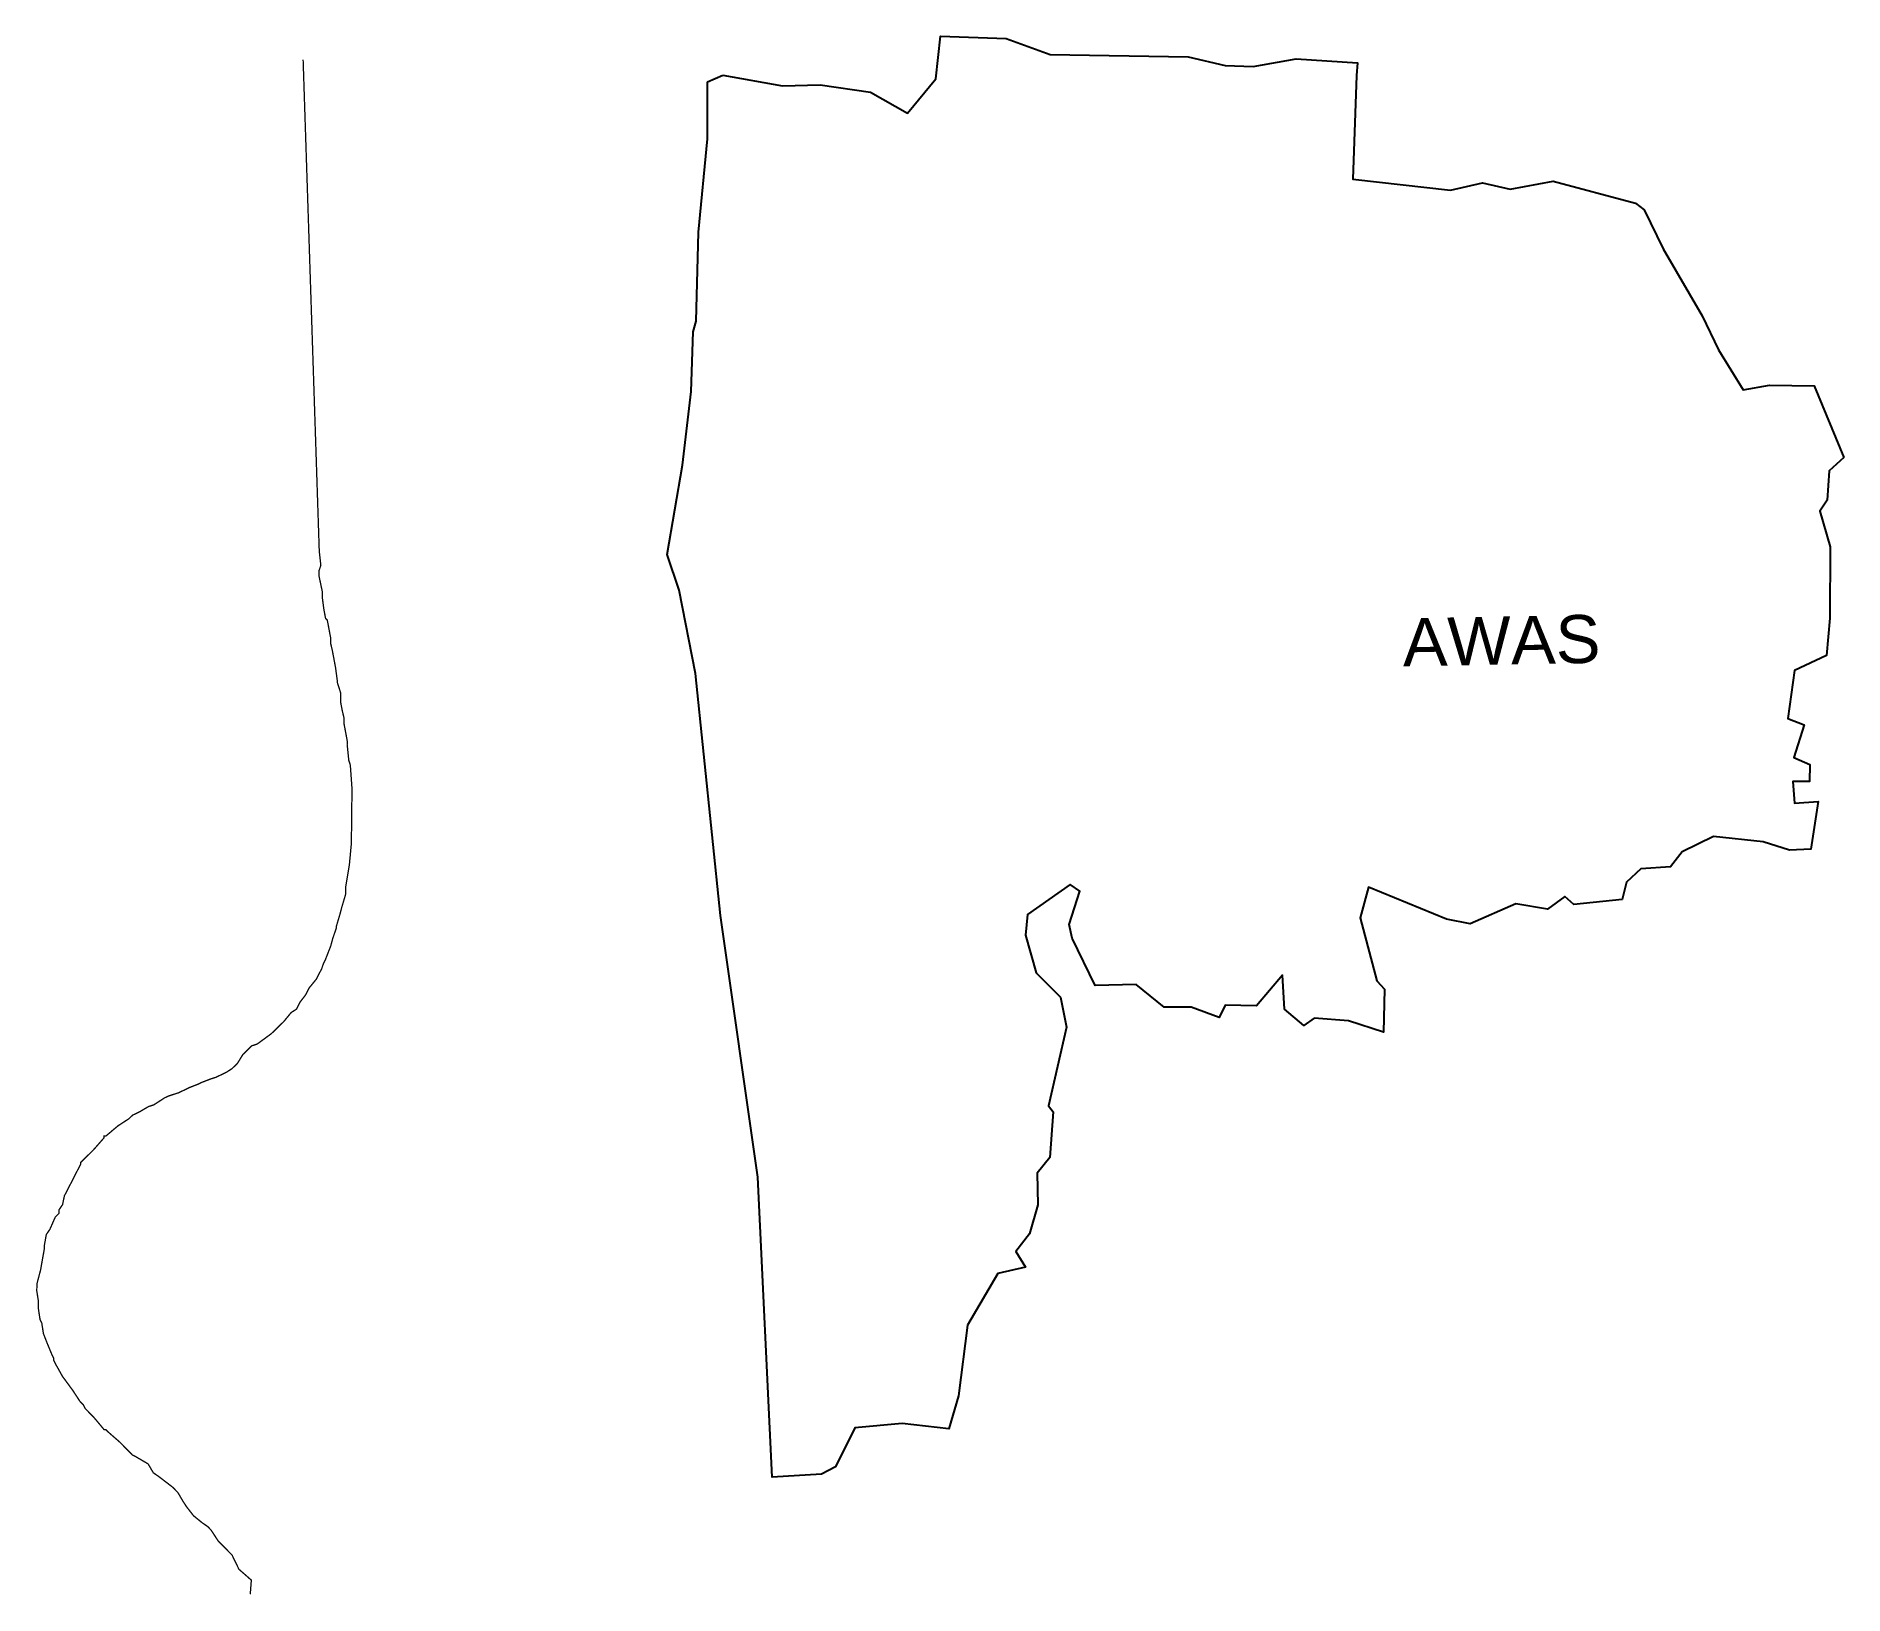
# Model space of a CAD drawing. Header units: metres. Extents: x 273350 to 277438, y 2074522 to 2078047.
import ezdxf

# ---------------------------------------------------------------- set-up
doc = ezdxf.new("R2010")
doc.units = ezdxf.units.M
for name, color, linetype in [('LOW TIDE LINE', 5, 'Continuous'), ('village', 3, 'Continuous'), ('VILLAGE NAME', 250, 'Continuous')]:
    doc.layers.add(name, color=color, linetype=linetype)
doc.styles.get("Standard").update_dxf_attribs({"font": 'calibri.ttf'})

msp = doc.modelspace()

# ---------------------------------------------------------------- linework, layer by layer
at = {"color": 3, "flags": 128}
msp.add_lwpolyline([(274868.5, 2077943.9), (274903.1, 2077958.7)], dxfattribs=at)
at = {"layer": 'LOW TIDE LINE', "lineweight": 0}
msp.add_lwpolyline([(273834.3, 2074523.7, 3, 3, 0), (273836.4, 2074551.7, 3, 3, 0), (273836.4, 2074555.7, 3, 3, 0), (273808.7, 2074580, 3, 3, 0), (273804.8, 2074588, 3, 3, 0), (273793.1, 2074612.2, 3, 3, 0), (273789.1, 2074616.2, 3, 3, 0), (273781.2, 2074624.3, 3, 3, 0), (273761.4, 2074644.5, 3, 3, 0), (273745.7, 2074668.7, 3, 3, 0), (273737.8, 2074676.8, 3, 3, 0), (273725.9, 2074684.9, 3, 3, 0), (273706, 2074701.1, 3, 3, 0), (273690.3, 2074721.3, 3, 3, 0), (273682.4, 2074733.4, 3, 3, 0), (273670.6, 2074753.6, 3, 3, 0), (273658.7, 2074765.7, 3, 3, 0), (273642.9, 2074777.9, 3, 3, 0), (273627, 2074790, 3, 3, 0), (273615.1, 2074798.2, 3, 3, 0), (273603.3, 2074818.3, 3, 3, 0), (273575.5, 2074834.6, 3, 3, 0), (273567.5, 2074838.7, 3, 3, 0), (273559.6, 2074846.8, 3, 3, 0), (273539.9, 2074867, 3, 3, 0), (273512.1, 2074891.3, 3, 3, 0), (273508.2, 2074895.4, 3, 3, 0), (273504.2, 2074895.4, 3, 3, 0), (273480.5, 2074923.7, 3, 3, 0), (273460.7, 2074943.9, 3, 3, 0), (273456.8, 2074952, 3, 3, 0), (273448.9, 2074960.1, 3, 3, 0), (273433.2, 2074984.2, 3, 3, 0), (273409.5, 2075016.5, 3, 3, 0), (273393.8, 2075044.7, 3, 3, 0), (273389.9, 2075052.7, 3, 3, 0), (273390, 2075056.7, 3, 3, 0), (273386, 2075064.8, 3, 3, 0), (273374.4, 2075092.9, 3, 3, 0), (273366.6, 2075113, 3, 3, 0), (273362.8, 2075137.1, 3, 3, 0), (273358.9, 2075145.1, 3, 3, 0), (273355.2, 2075169.2, 3, 3, 0), (273355.4, 2075185.2, 3, 3, 0), (273351.6, 2075209.2, 3, 3, 0), (273351.8, 2075225.2, 3, 3, 0), (273356, 2075241.2, 3, 3, 0), (273360.2, 2075257.1, 3, 3, 0), (273364.4, 2075281.1, 3, 3, 0), (273368.7, 2075305, 3, 3, 0), (273368.8, 2075313, 3, 3, 0), (273373.1, 2075337, 3, 3, 0), (273381.2, 2075348.9, 3, 3, 0), (273393.5, 2075376.8, 3, 3, 0), (273401.6, 2075384.7, 3, 3, 0), (273401.7, 2075392.7, 3, 3, 0), (273409.8, 2075404.6, 3, 3, 0), (273414, 2075424.6, 3, 3, 0), (273426.3, 2075448.4, 3, 3, 0), (273450.8, 2075496.2, 3, 3, 0), (273450.9, 2075500.2, 3, 3, 0), (273454.9, 2075504.1, 3, 3, 0), (273479.2, 2075527.9, 3, 3, 0), (273503.5, 2075555.6, 3, 3, 0), (273503.5, 2075559.6, 3, 3, 0), (273507.5, 2075559.6, 3, 3, 0), (273535.8, 2075583.3, 3, 3, 0), (273560, 2075599, 3, 3, 0), (273568.1, 2075606.9, 3, 3, 0), (273584.2, 2075614.7, 3, 3, 0), (273604.3, 2075626.5, 3, 3, 0), (273616.3, 2075630.4, 3, 3, 0), (273640.5, 2075646.1, 3, 3, 0), (273648.6, 2075650, 3, 3, 0), (273672.7, 2075657.8, 3, 3, 0), (273696.8, 2075669.5, 3, 3, 0), (273716.9, 2075677.3, 3, 3, 0), (273724.9, 2075681.2, 3, 3, 0), (273745, 2075689, 3, 3, 0), (273757.1, 2075692.8, 3, 3, 0), (273781.2, 2075704.6, 3, 3, 0), (273793.3, 2075712.4, 3, 3, 0), (273805.4, 2075724.3, 3, 3, 0), (273817.6, 2075744.2, 3, 3, 0), (273837.8, 2075763.9, 3, 3, 0), (273849.9, 2075767.8, 3, 3, 0), (273866, 2075779.6, 3, 3, 0), (273882.2, 2075791.5, 3, 3, 0), (273894.3, 2075803.3, 3, 3, 0), (273910.5, 2075819.2, 3, 3, 0), (273926.7, 2075839, 3, 3, 0), (273938.8, 2075846.8, 3, 3, 0), (273947, 2075862.8, 3, 3, 0), (273959.1, 2075878.6, 3, 3, 0), (273967.3, 2075894.5, 3, 3, 0), (273983.5, 2075914.4, 3, 3, 0), (273995.8, 2075938.2, 3, 3, 0), (273999.9, 2075950.2, 3, 3, 0), (274004, 2075958.2, 3, 3, 0), (274016.4, 2075990, 3, 3, 0), (274020.6, 2076006, 3, 3, 0), (274028.8, 2076029.9, 3, 3, 0), (274028.9, 2076033.9, 3, 3, 0), (274037.2, 2076061.8, 3, 3, 0), (274041.4, 2076077.8, 3, 3, 0), (274049.7, 2076105.7, 3, 3, 0), (274049.8, 2076121.7, 3, 3, 0), (274058.4, 2076173.6, 3, 3, 0), (274062.9, 2076221.6, 3, 3, 0), (274064.3, 2076345.6, 3, 3, 0), (274060.9, 2076393.6, 3, 3, 0), (274060.9, 2076397.6, 3, 3, 0), (274057, 2076409.7, 3, 3, 0), (274053.4, 2076445.7, 3, 3, 0), (274053.5, 2076453.7, 3, 3, 0), (274046, 2076493.8, 3, 3, 0), (274046.1, 2076505.8, 3, 3, 0), (274042.3, 2076521.9, 3, 3, 0), (274038.5, 2076541.9, 3, 3, 0), (274038.7, 2076561.9, 3, 3, 0), (274031, 2076586, 3, 3, 0), (274031, 2076590, 3, 3, 0), (274027.3, 2076618.1, 3, 3, 0), (274023.6, 2076638.1, 3, 3, 0), (274019.8, 2076658.2, 3, 3, 0), (274016, 2076674.2, 3, 3, 0), (274016.1, 2076686.2, 3, 3, 0), (274008.5, 2076726.3, 3, 3, 0), (274004.6, 2076730.3, 3, 3, 0), (274000.8, 2076750.4, 3, 3, 0), (273997.1, 2076778.4, 3, 3, 0), (273997.3, 2076790.4, 3, 3, 0), (273989.7, 2076826.5, 3, 3, 0), (273989.8, 2076838.5, 3, 3, 0), (273993.9, 2076850.5, 3, 3, 0), (273990.3, 2076882.5, 3, 3, 0), (273953.8, 2077994, 3, 3, 0)], format="xyseb", dxfattribs=at)
at = {"layer": 'village', "color": 3, "true_color": 0x00ff00}
for points in [[(274903.1, 2077958.7, 0), (275037.8, 2077934.9, 0), (275123.3, 2077937.4, 0), (275236.7, 2077920.5, 0), (275320.5, 2077873.4, 0), (275384.8, 2077950.4, 0), (275395.3, 2078047.2, 0), (275543.7, 2078041.8, 0), (275643.2, 2078005.8, 0), (275955.4, 2078000.4, 0), (276039, 2077980.6, 0)], [(276039, 2077980.6, 0), (276101.9, 2077978.5, 0), (276199.1, 2077996.3, 0), (276338.2, 2077986.7, 0), (276335.5, 2077958.3, 0), (276327.7, 2077723.9, 0), (276548.5, 2077698.7, 0), (276620.6, 2077715.3, 0), (276683.1, 2077701.1, 0), (276780.7, 2077719.4, 0), (276966.9, 2077669.2, 0), (276986.3, 2077654.4, 0), (277029.5, 2077566.3, 0), (277117.3, 2077414.4, 0), (277154.1, 2077337.9, 0), (277209.7, 2077247.3, 0), (277269.7, 2077257.6, 0), (277370.8, 2077256.3, 0), (277437.7, 2077094.5, 0)], [(274831.6, 2077243.8, 0), (274835.9, 2077378.5, 0), (274842.9, 2077402.5, 0), (274847.6, 2077604.3, 0), (274868.5, 2077814.7, 0), (274868.5, 2077943.9, 0)], [(277437.7, 2077094.5, 0), (277404.2, 2077064.3, 0), (277399.8, 2076997.7, 0), (277383.1, 2076972.8, 0), (277406.5, 2076892.1, 0), (277406.3, 2076730.9, 0), (277398.7, 2076646.2, 0), (277326.3, 2076612.5, 0), (277311.3, 2076504.2, 0), (277348.3, 2076489.8, 0), (277324.5, 2076416, 0), (277360.6, 2076399.7, 0), (277360.2, 2076361.3, 0), (277322.5, 2076361.9, 0), (277326.1, 2076312.6, 0), (277379.5, 2076316.2, 0), (277363.1, 2076208.6, 0), (277314.7, 2076206.2, 0), (277255.5, 2076224.9, 0), (277142.6, 2076236.9, 0), (277071.9, 2076202.2, 0), (277045.4, 2076168.3, 0), (276978.5, 2076163.9, 0), (276946.3, 2076134.1, 0), (276936.5, 2076094.4, 0), (276826.9, 2076083.6, 0), (276806.9, 2076101.8, 0), (276767.3, 2076073.1, 0), (276696.2, 2076084.9, 0), (276592.6, 2076039.5, 0), (276538.9, 2076050.1, 0), (276363, 2076123, 0), (276344.1, 2076053.3, 0), (276381.5, 2075910.9, 0), (276398.9, 2075891.7, 0), (276397.1, 2075794.7, 0), (276318, 2075820.7, 0), (276239.8, 2075826.2, 0), (276216.5, 2075809.6, 0), (276173, 2075846.6, 0), (276168.7, 2075923.6, 0), (276109.9, 2075854.2, 0), (276039, 2075856.1, 0), (276025.1, 2075827.8, 0), (275962.2, 2075851.2, 0), (275900.6, 2075851.6, 0), (275837.3, 2075902.5, 0), (275744.9, 2075900.2, 0), (275692.7, 2076007.4, 0), (275685.8, 2076038.2, 0), (275710.3, 2076113.8, 0), (275688.3, 2076128.3, 0), (275592.1, 2076060.8, 0), (275587.5, 2076013.8, 0), (275611.7, 2075928.6, 0), (275666.3, 2075873.6, 0), (275680, 2075806, 0), (275639.4, 2075627.9, 0), (275649.9, 2075614.8, 0), (275642.5, 2075511.2, 0), (275613.8, 2075476, 0), (275615.5, 2075403.9, 0), (275596.2, 2075338.4, 0), (275565.3, 2075298.7, 0), (275587.6, 2075263.1, 0), (275524.4, 2075248.8, 0), (275456, 2075131.8, 0), (275435.6, 2074972.4, 0), (275414, 2074897.3, 0), (275308.7, 2074909.5, 0), (275201.6, 2074899.9, 0), (275157.9, 2074811.7, 0), (275125.8, 2074795.4, 0), (275014.2, 2074788.7, 0), (274981.9, 2075466.7, 0), (274897.5, 2076058.4, 0), (274841, 2076605.5, 0), (274803.8, 2076794.4, 0), (274777.3, 2076875.2, 0), (274812, 2077077.2, 0), (274831.6, 2077243.8, 0)]]:
    msp.add_polyline3d(points, dxfattribs=at)

# ---------------------------------------------------------------- texts
at = {"layer": 'VILLAGE NAME', "insert": (276438.9, 2076730.4), "char_height": 108.748, "attachment_point": 1, "rotation": 1.1028}
msp.add_mtext_dynamic_manual_height_columns('{\\fArial|b0|i0|c0|p34;AWAS}', width=726.929, gutter_width=543.7, heights=[0], dxfattribs=at)

doc.saveas('drawing.dxf')
